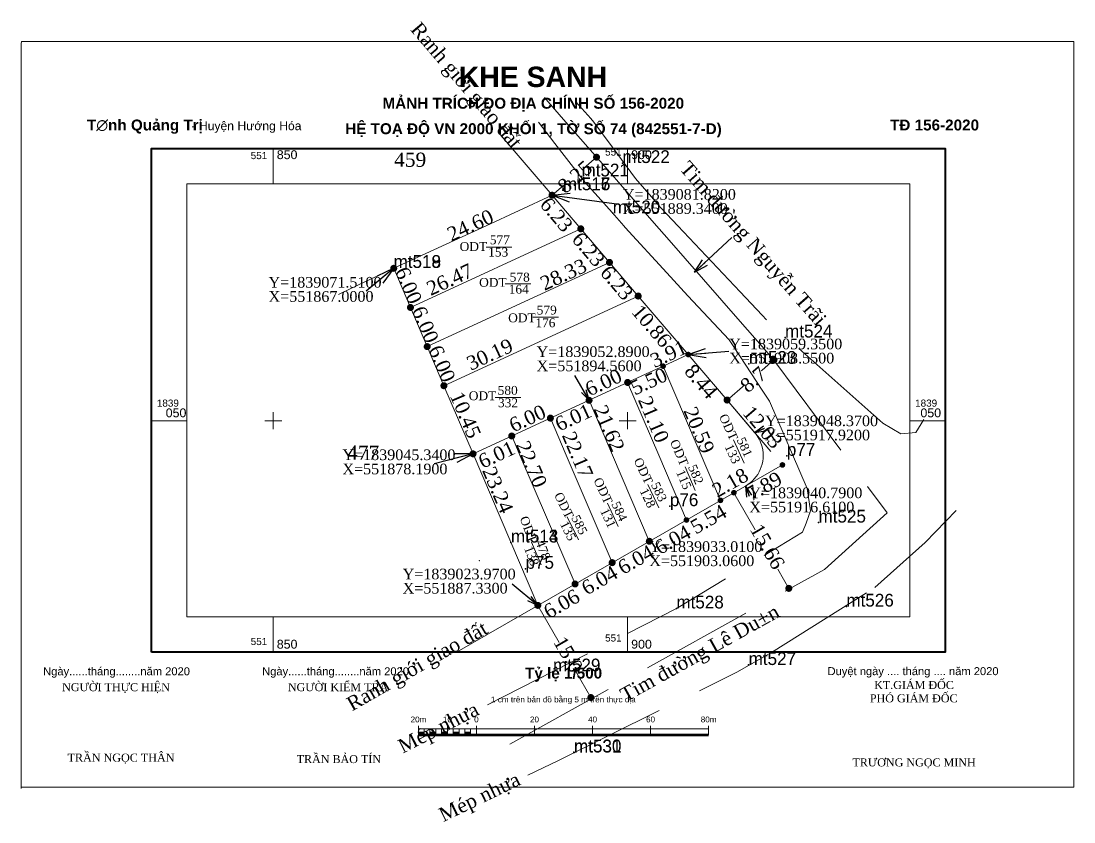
# Model space of a CAD drawing. Header units: metres. Extents: x 549612 to 552411, y 1838750 to 1839254.
# Drawn here: x 551814.4 to 551963, y 1838993.4 to 1839106.4 of the extents above; entities that cross this region are included whole.
import ezdxf
from ezdxf.enums import TextEntityAlignment as Align

# ---------------------------------------------------------------- set-up
doc = ezdxf.new("R2010")
doc.units = ezdxf.units.M
doc.header["$MEASUREMENT"] = 0
doc.linetypes.add('DGN Style 2', pattern=[15.8521, 9.51126, -6.34084])
doc.linetypes.add('DGN Style 3', pattern=[22.19294, 15.8521, -6.34084])
for name, color, linetype, lineweight in [('Level 10', 7, 'Continuous', 0), ('Level 11', 7, 'Continuous', 0), ('Level 12', 7, 'Continuous', 0), ('Level 15', 7, 'Continuous', 0), ('Level 2', 7, 'Continuous', 0), ('Level 63', 7, 'Continuous', 0), ('Level 7', 7, 'Continuous', 0)]:
    doc.layers.add(name, color=color, linetype=linetype, lineweight=lineweight)
doc.styles.add('Style-FmSimple', font='FmSimple.shx')
doc.styles.add('Style-VHarial', font='VHarial.shx')
doc.styles.add('Style-VHarialb', font='VHarialb.shx')
doc.styles.add('Style-VHtime', font='VHtime.shx')
doc.styles.add('Style-Vnarial', font='Vnarial.shx')
doc.styles.add('Style-Vnarialb', font='Vnarialb.shx')
doc.styles.add('Style-Vntime', font='Vntime.shx')
doc.dimstyles.get("Standard").update_dxf_attribs({"dimtxt": 0.18, "dimasz": 0.18, "dimexe": 0.18, "dimexo": 0.0625, "dimgap": 0.09, "dimtad": 0, "dimtih": 1, "dimtoh": 1, "dimdec": 4, "dimzin": 0, "dimdsep": 46, "dimtxsty": 'Standard', "dimcen": 0.09, "dimadec": 0, "dimazin": 0, "dimtfac": 1, "dimtdec": 4, "dimtofl": 0, "dimtmove": 0, "dimatfit": 3, "dimfxl": 1, "dimtolj": 1, "dimtzin": 0, "dimarcsym": 0})

# ---------------------------------------------------------------- blocks, each defined once
blk = doc.blocks.new('DDCT')
at = {"layer": 'Level 7', "color": 3, "linetype": 'Continuous', "lineweight": 30}
blk.add_point((0.002, 0.002), dxfattribs=at)
blk = doc.blocks.new('SHMIA')
at = {"layer": 'Level 12', "color": 2, "linetype": 'Continuous', "lineweight": 0, "style": 'Style-FmSimple'}
blk.add_text('mt513', height=1.8, dxfattribs=at).set_placement((0, 0))
blk = doc.blocks.new('SHMIA_1')
at = {"layer": 'Level 12', "color": 2, "linetype": 'Continuous', "lineweight": 0, "style": 'Style-FmSimple'}
blk.add_text('mt514', height=1.8, dxfattribs=at).set_placement((0, 0))
blk = doc.blocks.new('SHMIA_2')
at = {"layer": 'Level 12', "color": 2, "linetype": 'Continuous', "lineweight": 0, "style": 'Style-FmSimple'}
blk.add_text('mt515', height=1.8, dxfattribs=at).set_placement((0, 0))
blk = doc.blocks.new('SHMIA_3')
at = {"layer": 'Level 12', "color": 2, "linetype": 'Continuous', "lineweight": 0, "style": 'Style-FmSimple'}
blk.add_text('mt516', height=1.8, dxfattribs=at).set_placement((0, 0))
blk = doc.blocks.new('SHMIA_4')
at = {"layer": 'Level 12', "color": 2, "linetype": 'Continuous', "lineweight": 0, "style": 'Style-FmSimple'}
blk.add_text('mt517', height=1.8, dxfattribs=at).set_placement((0, 0))
blk = doc.blocks.new('SHMIA_5')
at = {"layer": 'Level 12', "color": 2, "linetype": 'Continuous', "lineweight": 0, "style": 'Style-FmSimple'}
blk.add_text('mt518', height=1.8, dxfattribs=at).set_placement((0, 0))
blk = doc.blocks.new('SHMIA_6')
at = {"layer": 'Level 12', "color": 2, "linetype": 'Continuous', "lineweight": 0, "style": 'Style-FmSimple'}
blk.add_text('mt519', height=1.8, dxfattribs=at).set_placement((0, 0))
blk = doc.blocks.new('SHMIA_7')
at = {"layer": 'Level 12', "color": 2, "linetype": 'Continuous', "lineweight": 0, "style": 'Style-FmSimple'}
blk.add_text('mt520', height=1.8, dxfattribs=at).set_placement((0, 0))
blk = doc.blocks.new('SHMIA_8')
at = {"layer": 'Level 12', "color": 2, "linetype": 'Continuous', "lineweight": 0, "style": 'Style-FmSimple'}
blk.add_text('mt521', height=1.8, dxfattribs=at).set_placement((0, 0))
blk = doc.blocks.new('SHMIA_9')
at = {"layer": 'Level 12', "color": 2, "linetype": 'Continuous', "lineweight": 0, "style": 'Style-FmSimple'}
blk.add_text('mt522', height=1.8, dxfattribs=at).set_placement((0, 0))
blk = doc.blocks.new('SHMIA_10')
at = {"layer": 'Level 12', "color": 2, "linetype": 'Continuous', "lineweight": 0, "style": 'Style-FmSimple'}
blk.add_text('mt523', height=1.8, dxfattribs=at).set_placement((0, 0))
blk = doc.blocks.new('SHMIA_11')
at = {"layer": 'Level 12', "color": 2, "linetype": 'Continuous', "lineweight": 0, "style": 'Style-FmSimple'}
blk.add_text('mt524', height=1.8, dxfattribs=at).set_placement((0, 0))
blk = doc.blocks.new('SHMIA_12')
at = {"layer": 'Level 12', "color": 2, "linetype": 'Continuous', "lineweight": 0, "style": 'Style-FmSimple'}
blk.add_text('mt525', height=1.8, dxfattribs=at).set_placement((0, 0))
blk = doc.blocks.new('SHMIA_13')
at = {"layer": 'Level 12', "color": 2, "linetype": 'Continuous', "lineweight": 0, "style": 'Style-FmSimple'}
blk.add_text('mt526', height=1.8, dxfattribs=at).set_placement((0, 0))
blk = doc.blocks.new('SHMIA_14')
at = {"layer": 'Level 12', "color": 2, "linetype": 'Continuous', "lineweight": 0, "style": 'Style-FmSimple'}
blk.add_text('mt527', height=1.8, dxfattribs=at).set_placement((0, 0))
blk = doc.blocks.new('SHMIA_15')
at = {"layer": 'Level 12', "color": 2, "linetype": 'Continuous', "lineweight": 0, "style": 'Style-FmSimple'}
blk.add_text('mt528', height=1.8, dxfattribs=at).set_placement((0, 0))
blk = doc.blocks.new('SHMIA_16')
at = {"layer": 'Level 12', "color": 2, "linetype": 'Continuous', "lineweight": 0, "style": 'Style-FmSimple'}
blk.add_text('mt529', height=1.8, dxfattribs=at).set_placement((0, 0))
blk = doc.blocks.new('SHMIA_17')
at = {"layer": 'Level 12', "color": 2, "linetype": 'Continuous', "lineweight": 0, "style": 'Style-FmSimple'}
blk.add_text('mt530', height=1.8, dxfattribs=at).set_placement((0, 0))
blk = doc.blocks.new('SHMIA_18')
at = {"layer": 'Level 12', "color": 2, "linetype": 'Continuous', "lineweight": 0, "style": 'Style-FmSimple'}
blk.add_text('mt531', height=1.8, dxfattribs=at).set_placement((0, 0))
blk = doc.blocks.new('TerminatorOpen_0.5')
at = {"color": 0, "linetype": 'ByBlock', "lineweight": -2}
for q in [(-1, 0.25), (-1, 0), (-1, -0.25)]:
    blk.add_line((0, 0), q, dxfattribs=at)
blk = doc.blocks.new('SHMIA_19')
at = {"layer": 'Level 12', "color": 2, "linetype": 'Continuous', "lineweight": 0, "style": 'Style-FmSimple'}
blk.add_text('p75', height=1.8, dxfattribs=at).set_placement((0, 0))
blk = doc.blocks.new('SHMIA_20')
at = {"layer": 'Level 12', "color": 2, "linetype": 'Continuous', "lineweight": 0, "style": 'Style-FmSimple'}
blk.add_text('p76', height=1.8, dxfattribs=at).set_placement((0, 0))
blk = doc.blocks.new('SHMIA_21')
at = {"layer": 'Level 12', "color": 2, "linetype": 'Continuous', "lineweight": 0, "style": 'Style-FmSimple'}
blk.add_text('p77', height=1.8, dxfattribs=at).set_placement((0, 0))

msp = doc.modelspace()

# ---------------------------------------------------------------- hatches: boundary and pattern name
at = {"layer": 'Level 15', "linetype": 'Continuous', "lineweight": 0}
h = msp.add_hatch(color=7, dxfattribs=at)
edge = h.paths.add_edge_path()
edge.add_arc((551895.61, 1839087.18), 0.5, 0, 360)
h = msp.add_hatch(color=7, dxfattribs=at)
edge = h.paths.add_edge_path()
edge.add_arc((551889.34, 1839081.82), 0.5, 0, 360)
h = msp.add_hatch(color=7, dxfattribs=at)
edge = h.paths.add_edge_path()
edge.add_arc((551893.39, 1839077.08), 0.5, 0, 360)
h = msp.add_hatch(color=7, dxfattribs=at)
edge = h.paths.add_edge_path()
edge.add_arc((551897.44, 1839072.34), 0.5, 0, 360)
at = {"layer": 'Level 15', "linetype": 'DGN Style 3', "lineweight": 0}
h = msp.add_hatch(color=7, dxfattribs=at)
edge = h.paths.add_edge_path()
edge.add_arc((551867, 1839071.51), 0.5, 0, 360)
at = {"layer": 'Level 15', "linetype": 'Continuous', "lineweight": 0}
h = msp.add_hatch(color=7, dxfattribs=at)
edge = h.paths.add_edge_path()
edge.add_arc((551901.49, 1839067.6), 0.5, 0, 360)
h = msp.add_hatch(color=7, dxfattribs=at)
edge = h.paths.add_edge_path()
edge.add_arc((551869.36, 1839065.99), 0.5, 0, 360)
h = msp.add_hatch(color=7, dxfattribs=at)
edge = h.paths.add_edge_path()
edge.add_arc((551871.72, 1839060.47), 0.5, 0, 360)
h = msp.add_hatch(color=7, dxfattribs=at)
edge = h.paths.add_edge_path()
edge.add_arc((551908.55, 1839059.35), 0.4, 0, 360)
at = {"layer": 'Level 15', "linetype": 'DGN Style 3', "lineweight": 0}
h = msp.add_hatch(color=7, dxfattribs=at)
edge = h.paths.add_edge_path()
edge.add_arc((551920.64, 1839058.58), 0.5, 0, 360)
at = {"layer": 'Level 15', "linetype": 'Continuous', "lineweight": 0}
h = msp.add_hatch(color=7, dxfattribs=at)
edge = h.paths.add_edge_path()
edge.add_arc((551905, 1839057.71), 0.4, 0, 360)
h = msp.add_hatch(color=7, dxfattribs=at)
edge = h.paths.add_edge_path()
edge.add_arc((551900, 1839055.41), 0.5, 0, 360)
h = msp.add_hatch(color=7, dxfattribs=at)
edge = h.paths.add_edge_path()
edge.add_arc((551874.08, 1839054.95), 0.5, 0, 360)
h = msp.add_hatch(color=7, dxfattribs=at)
edge = h.paths.add_edge_path()
edge.add_arc((551894.56, 1839052.89), 0.5, 0, 360)
at = {"layer": 'Level 15', "linetype": 'DGN Style 3', "lineweight": 0}
h = msp.add_hatch(color=7, dxfattribs=at)
edge = h.paths.add_edge_path()
edge.add_arc((551914.03, 1839052.93), 0.5, 0, 360)
at = {"layer": 'Level 15', "linetype": 'Continuous', "lineweight": 0}
h = msp.add_hatch(color=7, dxfattribs=at)
edge = h.paths.add_edge_path()
edge.add_arc((551889.1, 1839050.38), 0.5, 0, 360)
h = msp.add_hatch(color=7, dxfattribs=at)
edge = h.paths.add_edge_path()
edge.add_arc((551883.65, 1839047.86), 0.5, 0, 360)
h = msp.add_hatch(color=7, dxfattribs=at)
edge = h.paths.add_edge_path()
edge.add_arc((551878.19, 1839045.34), 0.5, 0, 360)
h = msp.add_hatch(color=7, dxfattribs=at)
edge = h.paths.add_edge_path()
edge.add_arc((551921.84, 1839043.78), 0.4, 0, 360)
h = msp.add_hatch(color=7, dxfattribs=at)
edge = h.paths.add_edge_path()
edge.add_arc((551914.99, 1839039.86), 0.4, 0, 360)
h = msp.add_hatch(color=7, dxfattribs=at)
edge = h.paths.add_edge_path()
edge.add_arc((551913.1, 1839038.78), 0.4, 0, 360)
h = msp.add_hatch(color=7, dxfattribs=at)
edge = h.paths.add_edge_path()
edge.add_arc((551908.3, 1839036.01), 0.4, 0, 360)
h = msp.add_hatch(color=7, dxfattribs=at)
edge = h.paths.add_edge_path()
edge.add_arc((551903.06, 1839033.01), 0.5, 0, 360)
h = msp.add_hatch(color=7, dxfattribs=at)
edge = h.paths.add_edge_path()
edge.add_arc((551897.82, 1839030), 0.5, 0, 360)
h = msp.add_hatch(color=7, dxfattribs=at)
edge = h.paths.add_edge_path()
edge.add_arc((551892.58, 1839026.99), 0.5, 0, 360)
h = msp.add_hatch(color=7, dxfattribs=at)
edge = h.paths.add_edge_path()
edge.add_arc((551922.74, 1839026.37), 0.5, 0, 360)
at = {"layer": 'Level 15', "linetype": 'DGN Style 3', "lineweight": 0}
h = msp.add_hatch(color=7, dxfattribs=at)
edge = h.paths.add_edge_path()
edge.add_arc((551887.33, 1839023.97), 0.5, 0, 360)
at = {"layer": 'Level 15', "linetype": 'Continuous', "lineweight": 0}
h = msp.add_hatch(color=7, dxfattribs=at)
edge = h.paths.add_edge_path()
edge.add_arc((551894.81, 1839010.97), 0.5, 0, 360)

# ---------------------------------------------------------------- linework, layer by layer
at = {"layer": 'Level 10', "color": 7, "linetype": 'Continuous', "lineweight": 0}
for p, q in [((551880.02, 1839077.52), (551889.34, 1839081.82)), ((551893.39, 1839077.08), (551889.34, 1839081.82)), ((551867, 1839071.51), (551880.02, 1839077.52)), ((551869.36, 1839065.99), (551893.39, 1839077.08)), ((551897.44, 1839072.34), (551893.39, 1839077.08)), ((551880.03, 1839074.47), (551883.65, 1839074.47)), ((551877.03, 1839062.92), (551897.44, 1839072.34)), ((551901.49, 1839067.6), (551897.44, 1839072.34)), ((551867, 1839071.51), (551869.36, 1839065.99)), ((551882.74, 1839069.3), (551886.36, 1839069.3)), ((551874.08, 1839054.95), (551901.49, 1839067.6)), ((551908.55, 1839059.35), (551901.49, 1839067.6)), ((551869.36, 1839065.99), (551871.72, 1839060.47)), ((551886.64, 1839064.6), (551890.26, 1839064.6)), ((551871.72, 1839060.47), (551877.03, 1839062.92)), ((551871.72, 1839060.47), (551874.08, 1839054.95)), ((551905, 1839057.71), (551908.55, 1839059.35)), ((551914.03, 1839052.93), (551908.55, 1839059.35)), ((551902.61, 1839056.61), (551905, 1839057.71)), ((551905, 1839057.71), (551913.1, 1839038.78)), ((551878.19, 1839045.34), (551902.61, 1839056.61)), ((551874.08, 1839054.95), (551878.19, 1839045.34)), ((551900, 1839055.41), (551904.38, 1839045.17)), ((551881.31, 1839053.31), (551884.93, 1839053.31)), ((551894.56, 1839052.89), (551897.86, 1839045.17)), ((551917.92, 1839048.37), (551914.03, 1839052.93)), ((551848.8, 1839050), (551851.2, 1839050)), ((551850, 1839048.8), (551850, 1839051.2)), ((551889.1, 1839050.38), (551891.33, 1839045.17)), ((551898.8, 1839050), (551901.2, 1839050)), ((551900, 1839048.8), (551900, 1839051.2)), ((551883.65, 1839047.86), (551884.8, 1839045.17)), ((551914.94, 1839047.3), (551916.44, 1839044.01)), ((551878.19, 1839045.34), (551887.33, 1839023.97)), ((551884.8, 1839045.17), (551892.58, 1839026.99)), ((551891.33, 1839045.17), (551897.82, 1839030)), ((551897.86, 1839045.17), (551903.06, 1839033.01)), ((551904.38, 1839045.17), (551908.3, 1839036.01)), ((551908.1, 1839043.49), (551909.53, 1839040.17)), ((551902.84, 1839041.02), (551904.39, 1839037.75)), ((551913.1, 1839038.78), (551914.99, 1839039.86)), ((551914.99, 1839039.86), (551916.61, 1839040.79)), ((551887.33, 1839023.97), (551913.1, 1839038.78)), ((551897.14, 1839038.38), (551898.67, 1839035.1)), ((551891.46, 1839036.47), (551893.08, 1839033.23)), ((551886.44, 1839032.87), (551887.78, 1839029.71))]:
    msp.add_line(p, q, dxfattribs=at)
at = {"layer": 'Level 10', "color": 7, "linetype": 'Continuous', "lineweight": 13, "flags": 128}
msp.add_lwpolyline([(551837.83, 1839022.37), (551837.83, 1839083.41), (551939.81, 1839083.41), (551939.81, 1839022.37), (551837.83, 1839022.37)], close=True, dxfattribs=at)
msp.add_lwpolyline([(551837.83, 1839022.37), (551837.83, 1839083.41), (551939.81, 1839083.41), (551939.81, 1839022.37), (551837.83, 1839022.37)], close=True, dxfattribs=at)
at = {"layer": 'Level 10', "color": 7, "linetype": 'Continuous', "lineweight": 0}
for start, end in [(13.735894, 40.516819), (299.869883, 13.735894)]:
    msp.add_arc((551914.122997, 1839045.12388), 5, start, end, dxfattribs=at)
msp.add_point((551879.08, 1839030.27), dxfattribs=at)
at = {"layer": 'Level 11', "color": 1, "linetype": 'Continuous', "lineweight": 0, "flags": 128}
msp.add_lwpolyline([(551814.464939, 1839103.513706), (551962.964939, 1839103.513706), (551962.966988, 1839103.354058), (551962.966988, 1838998.354058), (551962.964939, 1838998.353048), (551814.464939, 1838998.353048), (551814.420881, 1838998.165918), (551814.420881, 1839103.165918), (551814.464939, 1839103.513706)], close=True, dxfattribs=at)
at = {"layer": 'Level 15', "color": 7, "linetype": 'DGN Style 3', "lineweight": 0}
for p, q in [((551888.25, 1839095.6), (551888.77, 1839095)), ((551888.77, 1839095), (551891.28, 1839092.13)), ((551891.28, 1839092.13), (551897.8, 1839084.68)), ((551895.21, 1839092.13), (551894.83, 1839092.64)), ((551897.8, 1839088.64), (551895.21, 1839092.13)), ((551901.12, 1839084.16), (551897.8, 1839088.64)), ((551897.8, 1839084.68), (551900.51, 1839081.58)), ((551903.35, 1839081.58), (551901.12, 1839084.16)), ((551895.84, 1839081.58), (551894.03, 1839083.62)), ((551897.8, 1839079.38), (551895.84, 1839081.58)), ((551900.51, 1839081.58), (551904.06, 1839077.52)), ((551904.65, 1839080.07), (551903.35, 1839081.58)), ((551905.52, 1839079.15), (551904.65, 1839080.07)), ((551899.46, 1839077.52), (551897.8, 1839079.38)), ((551907.06, 1839077.52), (551905.52, 1839079.15)), ((551899.67, 1839077.28), (551899.46, 1839077.52)), ((551905.52, 1839070.88), (551899.67, 1839077.28)), ((551904.06, 1839077.52), (551905.52, 1839075.85)), ((551915.88, 1839068.19), (551907.06, 1839077.52)), ((551905.52, 1839075.85), (551915.88, 1839064)), ((551908.48, 1839067.64), (551905.52, 1839070.88)), ((551918.98, 1839064.92), (551915.88, 1839068.19)), ((551914.33, 1839061.42), (551908.48, 1839067.64)), ((551919.61, 1839064.25), (551918.98, 1839064.92)), ((551915.88, 1839064), (551918.98, 1839060.46)), ((551936.01, 1839049.66), (551919.61, 1839064.25)), ((551918.98, 1839060.46), (551920.63, 1839058.57)), ((551920.63, 1839058.57), (551936.63, 1839037.03)), ((551925.78, 1839037.3), (551925.33, 1839040.45)), ((551925.21, 1839035.55), (551925.78, 1839037.3)), ((551927.76, 1839029.04), (551936.63, 1839037.03)), ((551924.66, 1839034.28), (551925.21, 1839035.55)), ((551883.4, 1839004.41), (551927.76, 1839029.04)), ((551920.3, 1839017.32), (551934.86, 1839026.47)), ((551915.41, 1839014.54), (551920.3, 1839017.32)), ((551890.25, 1839002.11), (551915.41, 1839014.54)), ((551885.92, 1839000.02), (551890.25, 1839002.11))]:
    msp.add_line(p, q, dxfattribs=at)
at = {"layer": 'Level 15', "color": 7, "linetype": 'Continuous', "lineweight": 0}
for p, q in [((551881.75, 1839090.7), (551889.34, 1839081.82)), ((551895.61, 1839087.18), (551893.8, 1839085.63)), ((551890.94, 1839083.19), (551889.34, 1839081.82)), ((551862.03, 1839069.16), (551867, 1839071.51)), ((551859.21, 1839067.82), (551862.03, 1839069.16)), ((551920.64, 1839058.58), (551918.98, 1839057.16)), ((551918.98, 1839057.16), (551918.86, 1839057.06)), ((551916.55, 1839055.08), (551914.03, 1839052.93)), ((551917.99, 1839034.64), (551914.99, 1839039.86)), ((551922.79, 1839026.28), (551921.19, 1839029.07)), ((551875.93, 1839017.42), (551887.33, 1839023.97)), ((551890.34, 1839018.72), (551887.33, 1839023.97)), ((551894.81, 1839010.97), (551892.71, 1839014.63))]:
    msp.add_line(p, q, dxfattribs=at)
at = {"layer": 'Level 15', "color": 7, "linetype": 'DGN Style 2', "lineweight": 0}
for p in [(551914.03, 1839052.93), (551914.99, 1839039.86)]:
    msp.add_line(p, (551921.84, 1839043.78), dxfattribs=at)
at = {"layer": 'Level 15', "color": 7, "linetype": 'DGN Style 3', "lineweight": 0, "flags": 128}
for points in [[(551894.83, 1839092.64), (551892.67, 1839095)], [(551894.03, 1839083.62), (551889.71, 1839089.1), (551887.44, 1839092.13)], [(551915.88, 1839059.05), (551914.33, 1839061.42)], [(551918.98, 1839054.32), (551915.88, 1839059.05)], [(551925.33, 1839040.45), (551920, 1839052.76), (551918.98, 1839054.32)], [(551936.01, 1839049.66), (551938.55, 1839048.17), (551940.66, 1839048.37), (551941.81, 1839050.21)], [(551934.86, 1839026.47), (551941.99, 1839032.83), (551949.63, 1839040.75)], [(551880.22, 1839009.94), (551906.88, 1839023.54), (551924.66, 1839034.28)]]:
    msp.add_lwpolyline(points, dxfattribs=at)
at = {"layer": 'Level 2', "color": 7, "linetype": 'Continuous', "lineweight": 13}
for p, q in [((551870.477175, 1839005.734984), (551870.477175, 1839006.963416)), ((551874.571949, 1839005.734984), (551874.571949, 1839006.963416)), ((551878.666724, 1839005.734984), (551878.666724, 1839006.963416)), ((551886.856271, 1839005.734984), (551886.856271, 1839006.963416)), ((551895.04582, 1839005.734984), (551895.04582, 1839006.963416)), ((551903.235367, 1839005.734984), (551903.235367, 1839006.963416)), ((551911.424916, 1839005.734984), (551911.424916, 1839006.963416)), ((551870.477175, 1839006.553938), (551911.424916, 1839006.553938)), ((551871.29613, 1839005.734984), (551871.29613, 1839006.553938)), ((551872.115085, 1839005.734984), (551872.115085, 1839006.553938)), ((551872.93404, 1839005.734984), (551872.93404, 1839006.553938)), ((551873.752994, 1839005.734984), (551873.752994, 1839006.553938)), ((551875.390904, 1839005.734984), (551875.390904, 1839006.553938)), ((551876.209859, 1839005.734984), (551876.209859, 1839006.553938)), ((551877.028813, 1839005.734984), (551877.028813, 1839006.553938)), ((551877.847768, 1839005.734984), (551877.847768, 1839006.553938))]:
    msp.add_line(p, q, dxfattribs=at)
at = {"layer": 'Level 2', "color": 7, "linetype": 'Continuous', "lineweight": 53}
msp.add_line((551870.477175, 1839005.734984), (551911.424916, 1839005.734984), dxfattribs=at)
at = {"layer": 'Level 2', "color": 7, "linetype": 'Continuous', "lineweight": 0}
for points in [[(551870.477175, 1839005.734984), (551871.29613, 1839005.734984), (551870.477175, 1839006.144461), (551871.29613, 1839006.144461)], [(551872.115085, 1839005.734984), (551872.93404, 1839005.734984), (551872.115085, 1839006.144461), (551872.93404, 1839006.144461)], [(551873.752994, 1839005.734984), (551874.571949, 1839005.734984), (551873.752994, 1839006.144461), (551874.571949, 1839006.144461)], [(551875.390904, 1839005.734984), (551876.209859, 1839005.734984), (551875.390904, 1839006.144461), (551876.209859, 1839006.144461)], [(551877.028813, 1839005.734984), (551877.847768, 1839005.734984), (551877.028813, 1839006.144461), (551877.847768, 1839006.144461)]]:
    msp.add_solid(points, dxfattribs=at)
at = {"layer": 'Level 63', "color": 7, "linetype": 'Continuous', "lineweight": 0}
for p, q in [((551850, 1839083.41), (551850, 1839088.41)), ((551900, 1839083.41), (551900, 1839088.41)), ((551832.83, 1839050), (551837.83, 1839050)), ((551939.81, 1839050), (551944.81, 1839050)), ((551850, 1839017.37), (551850, 1839022.37)), ((551900, 1839017.37), (551900, 1839022.37))]:
    msp.add_line(p, q, dxfattribs=at)
at = {"layer": 'Level 63', "color": 7, "linetype": 'Continuous', "lineweight": 40, "flags": 128}
msp.add_lwpolyline([(551832.83, 1839017.37), (551832.83, 1839088.41), (551944.81, 1839088.41), (551944.81, 1839017.37), (551832.83, 1839017.37)], close=True, dxfattribs=at)

# ---------------------------------------------------------------- block references
at = {"layer": 'Level 10', "color": 7, "linetype": 'Continuous', "lineweight": 0, "xscale": 1.5, "yscale": 1.5, "zscale": 1.5}
for p, rotation in [((551917.92, 1839048.37), 202.833654), ((551916.61, 1839040.79), 110.836675)]:
    msp.add_blockref('TerminatorOpen_0.5', p, dxfattribs=dict(at, rotation=rotation))
at = {"layer": 'Level 12', "color": 2, "linetype": 'Continuous', "lineweight": 0}
for name, p in [('SHMIA_9', (551899.26, 1839086.36)), ('SHMIA_8', (551893.49, 1839084.47)), ('SHMIA_3', (551890.87, 1839082.52)), ('SHMIA_2', (551890.87, 1839082.52)), ('SHMIA_4', (551890.87, 1839082.52)), ('SHMIA_7', (551897.9, 1839079.27)), ('SHMIA_6', (551866.98, 1839071.57)), ('SHMIA_5', (551866.98, 1839071.56)), ('SHMIA_11', (551922.21, 1839061.75)), ('SHMIA_10', (551917.12, 1839058.04)), ('SHMIA_21', (551922.46, 1839045.06)), ('SHMIA_20', (551905.96, 1839037.96)), ('SHMIA_12', (551926.93, 1839035.65)), ('SHMIA', (551883.53, 1839032.84)), ('SHMIA_1', (551883.53, 1839032.84)), ('SHMIA_19', (551885.59, 1839029.13)), ('SHMIA_15', (551906.88, 1839023.54)), ('SHMIA_13', (551930.86, 1839023.8)), ('SHMIA_14', (551917.07, 1839015.56)), ('SHMIA_16', (551889.47, 1839014.66)), ('SHMIA_17', (551892.43, 1839003.25)), ('SHMIA_18', (551892.44, 1839003.22))]:
    msp.add_blockref(name, p, dxfattribs=at)
at = {"layer": 'Level 7', "color": 3, "linetype": 'Continuous', "lineweight": 30}
for p in [(551899.26, 1839086.36), (551893.49, 1839084.47), (551890.87, 1839082.52), (551890.87, 1839082.52), (551890.87, 1839082.52), (551897.9, 1839079.27), (551866.98, 1839071.57), (551866.98, 1839071.56), (551922.21, 1839061.75), (551917.12, 1839058.04), (551922.46, 1839045.06), (551905.96, 1839037.96), (551926.93, 1839035.65), (551883.53, 1839032.84), (551883.53, 1839032.84), (551885.59, 1839029.13), (551906.88, 1839023.54), (551930.86, 1839023.8), (551889.47, 1839014.66), (551917.07, 1839015.56), (551892.43, 1839003.25), (551892.44, 1839003.22)]:
    msp.add_blockref('DDCT', p, dxfattribs=at)

# ---------------------------------------------------------------- texts
at = {"layer": 'Level 10', "color": 7, "linetype": 'Continuous', "lineweight": 0, "style": 'Style-Vntime'}
for p in [(551878.236843, 1839074.58499), (551880.986843, 1839069.52499), (551885.086843, 1839064.52499), (551879.526843, 1839053.53499)]:
    msp.add_text('ODT', height=1.24998, dxfattribs=at).set_placement(p, align=Align.MIDDLE_CENTER)
for s, p in [('577', (551881.973295, 1839076.14998)), ('153', (551881.736493, 1839074.41998)), ('578', (551884.777397, 1839070.88998)), ('164', (551884.634656, 1839069.18998)), ('579', (551888.58725, 1839066.24998)), ('176', (551888.393659, 1839064.44998)), ('580', (551883.077397, 1839054.91998)), ('332', (551883.12549, 1839053.16998))]:
    msp.add_text(s, height=1.24998, dxfattribs=at).set_placement(p, align=Align.TOP_CENTER)
for height, rotation, p in [(1.24998, 294.530061, (551914.240605, 1839049.113077)), (1.24992, 293.271803, (551907.282641, 1839045.51576)), (1.24998, 295.334686, (551902.218132, 1839042.950904)), (1.24992, 294.932189, (551896.539335, 1839040.142016)), (1.24998, 296.531458, (551891.023733, 1839038.077869)), (1.24998, 290.689569, (551886.023587, 1839034.681466))]:
    msp.add_text('ODT', height=height, rotation=rotation, dxfattribs=at).set_placement(p, align=Align.MIDDLE_CENTER)
for s, height, rotation, p in [('581', 1.24998, 294.530061, (551917.086012, 1839046.553934)), ('133', 1.24998, 294.530061, (551915.378062, 1839045.611356)), ('115', 1.24998, 293.271803, (551908.51481, 1839041.965875)), ('582', 1.24992, 293.271803, (551910.202388, 1839042.688104)), ('583', 1.24998, 295.334686, (551904.996026, 1839040.254416)), ('128', 1.24998, 295.334686, (551903.404971, 1839039.395522)), ('584', 1.24992, 294.932189, (551899.405445, 1839037.505491)), ('585', 1.24998, 296.531458, (551893.767101, 1839035.609257)), ('131', 1.24998, 294.932189, (551897.820155, 1839036.555502)), ('135', 1.24998, 296.531458, (551892.167101, 1839034.759257)), ('138', 1.24998, 290.689569, (551887.043012, 1839031.163383)), ('478', 1.24998, 290.689569, (551888.663012, 1839032.013383))]:
    msp.add_text(s, height=height, rotation=rotation, dxfattribs=at).set_placement(p, align=Align.TOP_CENTER)
at = {"layer": 'Level 10', "color": 7, "linetype": 'Continuous', "lineweight": 0, "char_height": 1.5, "attachment_point": 1, "line_spacing_factor": 0.8, "style": 'Style-Vntime'}
for s, insert in [('Y=1839081.8200\\PX=551889.3400\\P', (551899.33, 1839082.69)), ('Y=1839071.5100\\PX=551867.0000\\P', (551849.34, 1839070.29)), ('Y=1839052.8900\\PX=551894.5600\\P', (551887.16, 1839060.5)), ('Y=1839059.3500\\PX=551908.5500\\P', (551914.34, 1839061.59)), ('Y=1839048.3700\\PX=551917.9200\\P', (551919.39, 1839050.75)), ('Y=1839045.3400\\PX=551878.1900\\P', (551859.77, 1839045.96)), ('Y=1839040.7900\\PX=551916.6100\\P', (551917.17, 1839040.59)), ('Y=1839033.0100\\PX=551903.0600\\P', (551903.06, 1839033.01)), ('Y=1839023.9700\\PX=551887.3300\\P', (551868.26, 1839029.14))]:
    msp.add_mtext(s, dxfattribs=dict(at, insert=insert))
at = {"layer": 'Level 15', "color": 7, "linetype": 'DGN Style 3', "lineweight": 0, "style": 'Style-Vntime'}
for s, rotation, p in [('Ranh giíi giao ®Êt', 310.521494, (551876.518128, 1839096.664838)), ('Tim ®\xadêng NguyÔn Tr·i', 311.167297, (551916.979178, 1839074.36182)), ('8.7', 40.522681, (551918.392474, 1839055.067834)), ('Tim ®\xadêng Lª Du±n', 29.040344, (551910.652111, 1839016.362601)), ('Ranh giíi giao ®Êt', 29.880014, (551870.788176, 1839014.563777)), ('MÐp nhùa', 27.027381, (551873.745417, 1839005.845464)), ('MÐp nhùa', 25.765628, (551879.527242, 1838996.061048))]:
    msp.add_text(s, height=1.99998, rotation=rotation, dxfattribs=at).set_placement(p, align=Align.CENTER)
at = {"layer": 'Level 15', "color": 7, "linetype": 'Continuous', "lineweight": 0, "style": 'Style-Vntime'}
for s, p in [('459', (551869.317612, 1839087.82998)), ('477', (551862.689283, 1839046.50998))]:
    msp.add_text(s, height=1.99998, dxfattribs=at).set_placement(p, align=Align.TOP_CENTER)
for s, height, rotation, p in [('8.25', 1.99998, 40.525956, (551893.205616, 1839083.656619)), ('6.23', 1.99998, 310.511583, (551889.206585, 1839078.433552)), ('24.60', 1.99998, 24.773514, (551878.214676, 1839076.674374)), ('6.23', 1.99998, 310.511583, (551893.716585, 1839073.533552)), ('26.47', 1.99998, 24.773628, (551875.31513, 1839069.031514)), ('28.33', 1.99998, 24.773728, (551891.354302, 1839069.740368)), ('6.00', 1.99998, 293.148464, (551868.190672, 1839068.713344)), ('6.23', 1.99998, 310.511583, (551897.716585, 1839068.823552)), ('10.86', 1.99998, 310.555508, (551902.651406, 1839062.736417)), ('6.00', 1.99998, 293.148464, (551870.550672, 1839063.193344)), ('6.00', 1.99998, 293.148464, (551872.910672, 1839057.673344)), ('30.19', 1.99998, 24.773814, (551880.959928, 1839058.467584)), ('3.91', 1.99998, 24.795608, (551906.177347, 1839058.539676)), ('6.00', 1.99998, 24.855236, (551897.008895, 1839054.523017)), ('5.50', 1.99998, 24.702431, (551903.411456, 1839054.66747)), ('8.44', 1.99998, 310.483494, (551909.594223, 1839054.902899)), ('10.45', 1.99998, 293.155403, (551876.224963, 1839050.442849)), ('21.10', 1.99986, 293.162936, (551902.758642, 1839049.82185)), ('6.00', 1.99998, 24.815128, (551886.279569, 1839049.441562)), ('6.01', 1.99998, 24.688572, (551892.749136, 1839049.575794)), ('21.62', 1.99998, 293.149875, (551896.486894, 1839048.554229)), ('20.59', 1.99998, 293.165706, (551909.172455, 1839048.30667)), ('12.03', 1.99998, 310.482478, (551918.300726, 1839048.474873)), ('22.17', 1.99998, 293.164653, (551892.027328, 1839044.821888)), ('6.01', 1.99998, 24.775142, (551881.93769, 1839044.328934)), ('22.70', 1.99998, 293.165447, (551885.53883, 1839043.501738)), ('23.24', 1.99998, 293.156511, (551880.780391, 1839039.870301)), ('2.18', 1.99998, 29.744881, (551914.959245, 1839040.416711)), ('7.89', 1.99998, 29.7809, (551919.724439, 1839039.899898)), ('5.54', 1.99998, 29.988528, (551911.906737, 1839035.264971)), ('6.04', 1.99998, 29.791961, (551906.840619, 1839032.358217)), ('15.66', 1.99998, 299.871942, (551918.874201, 1839031.780788)), ('6.04', 1.99998, 29.874244, (551901.648996, 1839029.561046)), ('6.04', 1.99998, 29.874244, (551896.528996, 1839026.661046)), ('6.06', 1.99998, 29.909153, (551891.180793, 1839023.329427)), ('15.0', 1.99998, 299.915461, (551890.762629, 1839016.554148))]:
    msp.add_text(s, height=height, rotation=rotation, dxfattribs=at).set_placement(p, align=Align.CENTER)
at = {"layer": 'Level 2', "color": 7, "linetype": 'Continuous', "lineweight": 0}
for s, height, style, p in [('Khe sanh', 2.86998, 'Style-VHarialb', (551886.636555, 1839097.08)), ('M¶NH TRÝCH ®O ®ÞA CHÝNH Sè 156-2020', 1.54002, 'Style-VHarialb', (551886.688521, 1839094.02)), ('HÖ TO¹ ®é VN 2000 khèi 1, tê sè 74 (842551-7-d)', 1.54002, 'Style-VHarialb', (551886.717762, 1839090.43)), ('Ngµy......th¸ng........n¨m 2020', 1.12596, 'Style-Vnarial', (551827.890374, 1839014.11)), ('Ngµy......th¸ng........n¨m 2020', 1.12596, 'Style-Vnarial', (551858.790374, 1839014.11)), ('DuyÖt ngµy .... th¸ng .... n¨m 2020', 1.12596, 'Style-Vnarial', (551940.268737, 1839014.13)), ('Ng\xadêi thùc hiÖn', 1.12596, 'Style-VHtime', (551827.815167, 1839011.87)), ('Ng\xadêi kiÓm tra', 1.12596, 'Style-VHtime', (551859.149217, 1839011.87)), ('kt.gi¸m ®èc', 1.12596, 'Style-VHtime', (551940.405947, 1839012.18)), ('phã gi¸m ®èc', 1.12596, 'Style-VHtime', (551940.35944, 1839010.3)), ('20m', 0.81882, 'Style-Vnarial', (551870.490363, 1839007.47)), ('10', 0.81882, 'Style-Vnarial', (551874.575873, 1839007.47)), ('0', 0.81882, 'Style-Vnarial', (551878.657762, 1839007.47)), ('20', 0.81882, 'Style-Vnarial', (551886.855873, 1839007.47)), ('40', 0.81882, 'Style-Vnarial', (551895.055873, 1839007.47)), ('60', 0.81882, 'Style-Vnarial', (551903.235873, 1839007.47)), ('80m', 0.81882, 'Style-Vnarial', (551911.430363, 1839007.47)), ('TrÇn Ngäc Th©n', 1.12998, 'Style-VHtime', (551828.525928, 1839001.93)), ('TrÇn B¶o TÝn', 1.12596, 'Style-VHtime', (551859.257689, 1839001.73)), ('tr\xad¬ng ngäc minh', 1.12596, 'Style-VHtime', (551940.413868, 1839001.26))]:
    msp.add_text(s, height=height, dxfattribs=dict(at, style=style)).set_placement(p, align=Align.CENTER)
for s, height, style, p in [('T∅nh Qu¶ng TrÞ ', 1.53912, 'Style-Vnarialb', (551823.72, 1839090.95)), ('- HuyÖn H\xadíng Hãa', 1.22802, 'Style-Vnarial', (551838.46, 1839090.99))]:
    msp.add_text(s, height=height, dxfattribs=dict(at, style=style)).set_placement(p)
at = {"layer": 'Level 2', "color": 7, "linetype": 'Continuous', "lineweight": 0, "style": 'Style-VHarialb'}
msp.add_text(' T® 156-2020', height=1.54002, dxfattribs=at).set_placement((551949.580045, 1839090.95), align=Align.RIGHT)
at = {"layer": 'Level 2', "color": 7, "linetype": 'Continuous', "lineweight": 0}
for s, height, style, p in [('Tû lÖ 1/500', 1.53954, 'Style-Vnarialb', (551890.964128, 1839015.18954)), ('1 cm trªn b¶n ®å b»ng 5 m trªn thùc ®Þa', 0.81882, 'Style-Vnarial', (551890.933044, 1839011.10882))]:
    msp.add_text(s, height=height, dxfattribs=dict(at, style=style)).set_placement(p, align=Align.TOP_CENTER)
at = {"layer": 'Level 63', "color": 7, "linetype": 'Continuous', "lineweight": 0}
for style, p in [('Style-Vnarial', (551849.149886, 1839086.91)), ('Style-Vnarial', (551899.149886, 1839087.41)), ('Style-VHarial', (551849.149886, 1839018.37)), ('Style-Vnarial', (551899.149886, 1839018.87))]:
    msp.add_text('551', height=1.00002, dxfattribs=dict(at, style=style)).set_placement(p, align=Align.RIGHT)
at = {"layer": 'Level 63', "color": 7, "linetype": 'Continuous', "lineweight": 0, "style": 'Style-Vnarial'}
for s, height, p in [('850', 1.24998, (551850.5, 1839086.91)), ('900', 1.24998, (551900.5, 1839086.91)), ('1839', 1.00002, (551833.58, 1839052)), ('1839', 1.00002, (551833.58, 1839052)), ('1839', 1.00002, (551940.56, 1839052)), ('1839', 1.00002, (551940.56, 1839052)), ('050', 1.24998, (551834.83, 1839050.5)), ('050', 1.24998, (551941.31, 1839050.5)), ('850', 1.24998, (551850.5, 1839017.87)), ('900', 1.24998, (551900.5, 1839017.87))]:
    msp.add_text(s, height=height, dxfattribs=at).set_placement(p)

# ---------------------------------------------------------------- leaders
at = {"layer": 'Level 10', "color": 7, "linetype": 'Continuous', "lineweight": 0}
for points, override in [([(551889.34, 1839081.82), (551898.79, 1839080.56)], {"dimtxt": 2.5, "dimasz": 2.5, "dimgap": 0, "dimtxsty": 'Style-Vntime', "dimldrblk": 'TerminatorOpen_0.5'}), ([(551867, 1839071.51), (551863.11, 1839068.29)], {"dimtxt": 2.5, "dimasz": 2.5, "dimgap": 0, "dimtxsty": 'Style-Vntime', "dimldrblk": 'TerminatorOpen_0.5'}), ([(551908.55, 1839059.35), (551914.29, 1839059.82)], {"dimtxt": 2.5, "dimasz": 2.5, "dimgap": 0, "dimtxsty": 'Style-Vntime', "dimldrblk": 'TerminatorOpen_0.5'}), ([(551894.56, 1839052.89), (551892.53, 1839056.37)], {"dimtxt": 1.5, "dimasz": 1.5, "dimgap": 0, "dimtxsty": 'Style-Vntime', "dimldrblk": 'TerminatorOpen_0.5'}), ([(551917.92, 1839048.37), (551919.25, 1839048.93)], {"dimtxt": 1.5, "dimasz": 1.5, "dimgap": 0, "dimtxsty": 'Style-Vntime', "dimldrblk": 'TerminatorOpen_0.5'}), ([(551878.19, 1839045.34), (551872.72, 1839043.95)], {"dimtxt": 2.5, "dimasz": 2.5, "dimgap": 0, "dimtxsty": 'Style-Vntime', "dimldrblk": 'TerminatorOpen_0.5'}), ([(551916.61, 1839040.79), (551917.12, 1839039.45)], {"dimtxt": 1.5, "dimasz": 1.5, "dimgap": 0, "dimtxsty": 'Style-Vntime', "dimldrblk": 'TerminatorOpen_0.5'}), ([(551887.33, 1839023.97), (551883.7, 1839026.96)], {"dimtxt": 1.5, "dimasz": 1.5, "dimgap": 0, "dimtxsty": 'Style-Vntime', "dimldrblk": 'TerminatorOpen_0.5'})]:
    msp.add_leader(points, dimstyle='Standard', override=override, dxfattribs=at)
at = {"layer": 'Level 15', "color": 7, "linetype": 'Continuous', "lineweight": 0}
msp.add_leader([(551909.45, 1839070.96), (551914.72, 1839075.85)], dimstyle='Standard', override={"dimtxt": 2, "dimasz": 2, "dimgap": 0, "dimtxsty": 'Style-Vntime', "dimldrblk": 'TerminatorOpen_0.5'}, dxfattribs=at)

doc.saveas('drawing.dxf')
